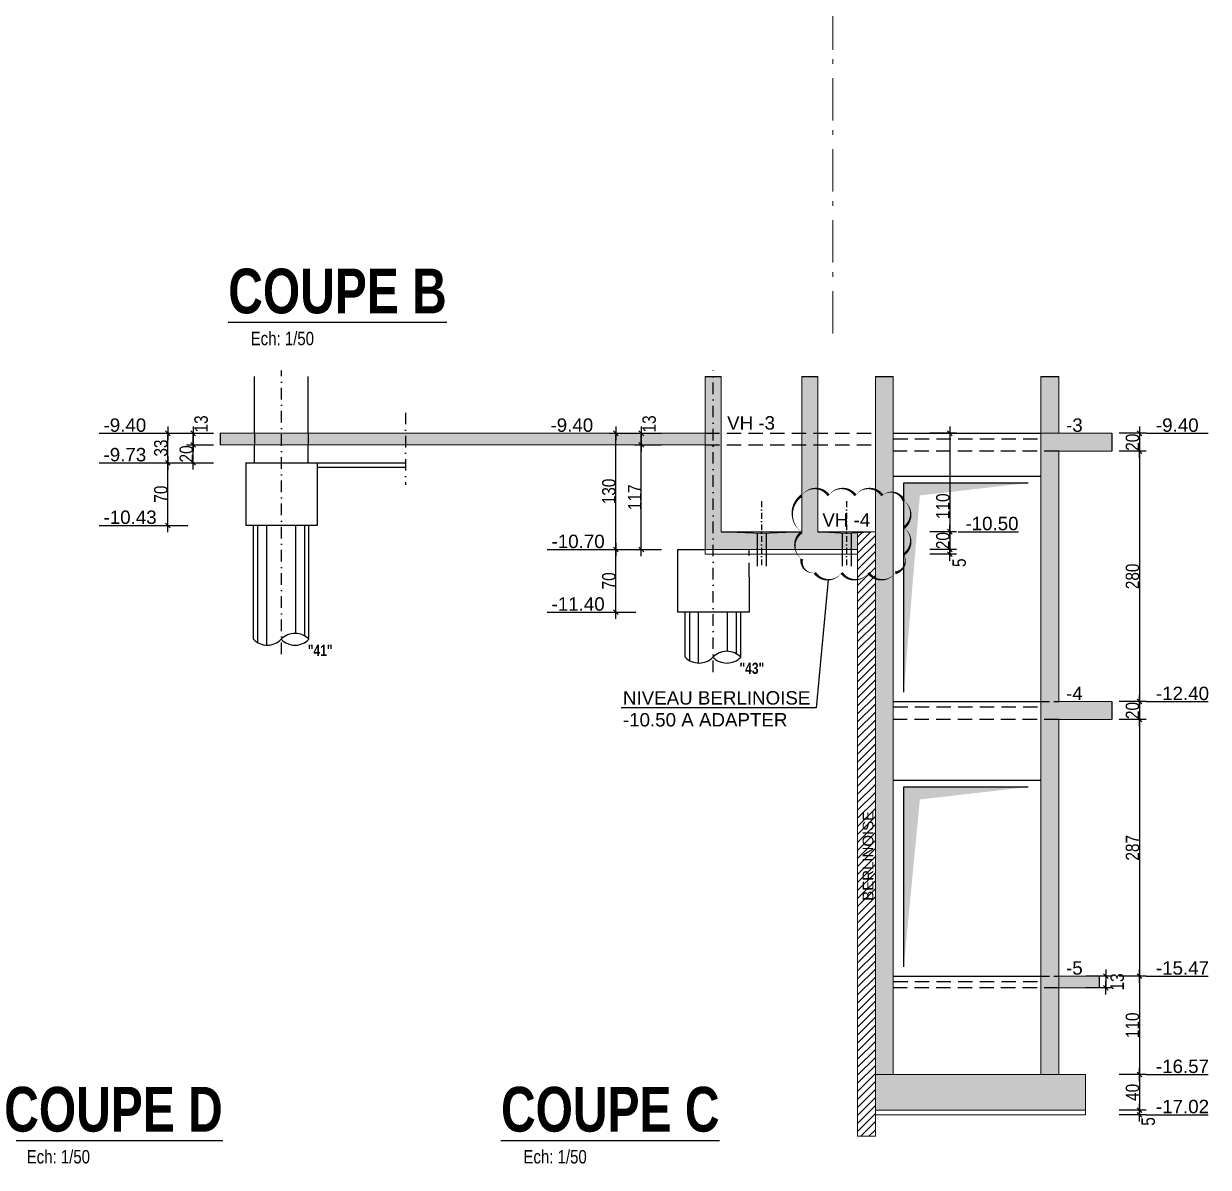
# Model space of a CAD drawing. Header units: centimetres. Extents: x 13078 to 20826, y -18629 to -14429.
# Drawn here: x 18412 to 19737, y -17092 to -15813 of the extents above; entities that cross this region are included whole.
import ezdxf
from ezdxf.enums import TextEntityAlignment as Align

# ---------------------------------------------------------------- set-up
doc = ezdxf.new("R2010")
doc.units = ezdxf.units.CM
doc.header["$LTSCALE"] = 25.4
doc.header["$PDMODE"] = 1
doc.header["$PDSIZE"] = -2
for name, pattern in [('CACHEX2', [19.05, 12.7, -6.35]), ('Style de ligne -6', [1.04164, 0.625, -0.20828, 0.06943, -0.13893]), ('TIRETPTX2', [50.8, 25.4, -12.7, 0, -12.7])]:
    doc.linetypes.add(name, pattern=pattern)
for name, color, linetype in [('01_cote_gen', 4, 'Continuous'), ('01_linteaux', 2, 'Continuous'), ('01_murs_sup', 2, 'CACHEX2'), ('01_poch_BN', 9, 'Continuous'), ('01_poch_murs', 253, 'Continuous'), ('01_texte', 230, 'Continuous'), ('AA_COTES', 2, 'Continuous')]:
    doc.layers.add(name, color=color, linetype=linetype)
doc.layers.add('01_murs_coup', color=5, linetype='Continuous', lineweight=60)
doc.layers.add('B Général', color=7, linetype='Continuous', lineweight=5)
doc.styles.add('impact', font='impact.ttf')
doc.styles.add('MATTE_TXT', font='arial.ttf')
doc.styles.add('STYLE2', font='ARIALN.TTF')
doc.dimstyles.new('JB50', dxfattribs={"dimscale": 0.1, "dimtxt": 150, "dimasz": 15, "dimexe": 0.1, "dimexo": 0.1, "dimgap": 0.09, "dimtad": 1, "dimdec": 1, "dimdsep": 46, "dimtxsty": 'STYLE2', "dimblk1": 'BOND_G', "dimblk2": 'BOND_D', "dimsah": 1, "dimcen": 1.5, "dimdle": 0.01, "dimse1": 1, "dimse2": 1, "dimclrd": 4, "dimclre": 2, "dimclrt": 6, "dimazin": 2, "dimtfac": 2.333333, "dimtdec": 1, "dimtix": 1, "dimtmove": 2, "dimatfit": 3, "dimldrblk": 'BOND_G', "dimfxl": 1, "dimtolj": 1, "dimtzin": 0, "dimarcsym": 0})

# ---------------------------------------------------------------- blocks, each defined once
blk = doc.blocks.new('BOND_G')
at = {"layer": 'AA_COTES', "color": 0}
for p, q in [((0, -5), (0, 15)), ((5, 0), (-5, 0)), ((1.77, 1.77), (-1.77, -1.77))]:
    blk.add_line(p, q, dxfattribs=at)
blk = doc.blocks.new('BOND_D')
at = {"layer": 'AA_COTES', "color": 0}
for p, q in [((5, 0), (-5, 0)), ((-1.77, -1.77), (1.77, 1.77)), ((0, 5), (0, -15))]:
    blk.add_line(p, q, dxfattribs=at)
blk = doc.blocks.new('*D255')
at = {"layer": '01_cote_gen', "color": 4, "lineweight": -2, "ltscale": 3, "transparency": 16777216}
blk.add_line((19660, -16273), (19660, -16290), dxfattribs=at)
at = {"layer": 'Defpoints', "color": 0, "ltscale": 3, "transparency": 16777216}
for p in [(19643.7, -16271.5), (19643.7, -16291.5), (19660, -16291.5)]:
    blk.add_point(p, dxfattribs=at)
at = {"layer": '01_cote_gen', "color": 4, "lineweight": -2, "ltscale": 3, "transparency": 16777216, "xscale": 1.5, "yscale": 1.5, "zscale": 1.5}
for name, p, rotation in [('BOND_G', (19660, -16271.5), 90), ('BOND_D', (19660, -16291.5), 270)]:
    blk.add_blockref(name, p, dxfattribs=dict(at, rotation=rotation))
at = {"layer": '01_cote_gen', "color": 6, "ltscale": 3, "transparency": 16777216, "insert": (19652.3, -16281.5), "char_height": 15, "attachment_point": 5, "rotation": 90, "style": 'STYLE2'}
blk.add_mtext('\\A1;20', dxfattribs=at)
blk = doc.blocks.new('*D256')
at = {"layer": '01_cote_gen', "color": 4, "lineweight": -2, "ltscale": 3, "transparency": 16777216}
blk.add_line((19660, -16293), (19660, -16570), dxfattribs=at)
at = {"layer": 'Defpoints', "color": 0, "ltscale": 3, "transparency": 16777216}
for p in [(19643.7, -16291.5), (19585.2, -16571.5), (19660, -16571.5)]:
    blk.add_point(p, dxfattribs=at)
at = {"layer": '01_cote_gen', "color": 4, "lineweight": -2, "ltscale": 3, "transparency": 16777216, "xscale": 1.5, "yscale": 1.5, "zscale": 1.5}
for name, p, rotation in [('BOND_G', (19660, -16291.5), 90), ('BOND_D', (19660, -16571.5), 270)]:
    blk.add_blockref(name, p, dxfattribs=dict(at, rotation=rotation))
at = {"layer": '01_cote_gen', "color": 6, "ltscale": 3, "transparency": 16777216, "insert": (19652.3, -16431.5), "char_height": 15, "attachment_point": 5, "rotation": 90, "style": 'STYLE2'}
blk.add_mtext('\\A1;280', dxfattribs=at)
blk = doc.blocks.new('*D257')
at = {"layer": '01_cote_gen', "color": 4, "lineweight": -2, "ltscale": 3, "transparency": 16777216}
blk.add_line((19660, -16573), (19660, -16590), dxfattribs=at)
at = {"layer": 'Defpoints', "color": 0, "ltscale": 3, "transparency": 16777216}
for p in [(19558.2, -16571.5), (19558.2, -16591.5), (19660, -16591.5)]:
    blk.add_point(p, dxfattribs=at)
at = {"layer": '01_cote_gen', "color": 4, "lineweight": -2, "ltscale": 3, "transparency": 16777216, "xscale": 1.5, "yscale": 1.5, "zscale": 1.5}
for name, p, rotation in [('BOND_G', (19660, -16571.5), 90), ('BOND_D', (19660, -16591.5), 270)]:
    blk.add_blockref(name, p, dxfattribs=dict(at, rotation=rotation))
at = {"layer": '01_cote_gen', "color": 6, "ltscale": 3, "transparency": 16777216, "insert": (19652.3, -16581.5), "char_height": 15, "attachment_point": 5, "rotation": 90, "style": 'STYLE2'}
blk.add_mtext('\\A1;20', dxfattribs=at)
blk = doc.blocks.new('*D258')
at = {"layer": '01_cote_gen', "color": 4, "lineweight": -2, "ltscale": 3, "transparency": 16777216}
blk.add_line((19660, -16593), (19660, -16877), dxfattribs=at)
at = {"layer": 'Defpoints', "color": 0, "ltscale": 3, "transparency": 16777216}
for p in [(19580.2, -16591.5), (19580.2, -16878.5), (19660, -16878.5)]:
    blk.add_point(p, dxfattribs=at)
at = {"layer": '01_cote_gen', "color": 4, "lineweight": -2, "ltscale": 3, "transparency": 16777216, "xscale": 1.5, "yscale": 1.5, "zscale": 1.5}
for name, p, rotation in [('BOND_G', (19660, -16591.5), 90), ('BOND_D', (19660, -16878.5), 270)]:
    blk.add_blockref(name, p, dxfattribs=dict(at, rotation=rotation))
at = {"layer": '01_cote_gen', "color": 6, "ltscale": 3, "transparency": 16777216, "insert": (19652.3, -16735), "char_height": 15, "attachment_point": 5, "rotation": 90, "style": 'STYLE2'}
blk.add_mtext('\\A1;287', dxfattribs=at)
blk = doc.blocks.new('*D259')
at = {"layer": '01_cote_gen', "color": 4, "lineweight": -2, "ltscale": 3, "transparency": 16777216}
blk.add_line((19622.5, -16880), (19622.5, -16890), dxfattribs=at)
at = {"layer": 'Defpoints', "color": 0, "ltscale": 3, "transparency": 16777216}
for p in [(19593.5, -16878.5), (19593.5, -16891.5), (19622.5, -16891.5)]:
    blk.add_point(p, dxfattribs=at)
at = {"layer": '01_cote_gen', "color": 4, "lineweight": -2, "ltscale": 3, "transparency": 16777216, "xscale": 1.5, "yscale": 1.5, "zscale": 1.5}
for name, p, rotation in [('BOND_G', (19622.5, -16878.5), 90), ('BOND_D', (19622.5, -16891.5), 270)]:
    blk.add_blockref(name, p, dxfattribs=dict(at, rotation=rotation))
at = {"layer": '01_cote_gen', "color": 6, "ltscale": 3, "transparency": 16777216, "insert": (19635.2, -16885), "char_height": 15, "attachment_point": 5, "rotation": 90, "style": 'STYLE2'}
blk.add_mtext('\\A1;13', dxfattribs=at)
blk = doc.blocks.new('*D260')
at = {"layer": '01_poch_BN', "color": 4, "lineweight": -2, "ltscale": 3, "transparency": 16777216}
blk.add_line((19660, -16880), (19660, -16987), dxfattribs=at)
at = {"layer": 'Defpoints', "color": 0, "ltscale": 3, "transparency": 16777216}
for p in [(19652.5, -16878.5), (19599.7, -16988.5), (19660, -16988.5)]:
    blk.add_point(p, dxfattribs=at)
at = {"layer": '01_poch_BN', "color": 4, "lineweight": -2, "ltscale": 3, "transparency": 16777216, "xscale": 1.5, "yscale": 1.5, "zscale": 1.5}
for name, p, rotation in [('BOND_G', (19660, -16878.5), 90), ('BOND_D', (19660, -16988.5), 270)]:
    blk.add_blockref(name, p, dxfattribs=dict(at, rotation=rotation))
at = {"layer": '01_poch_BN', "color": 6, "ltscale": 3, "transparency": 16777216, "insert": (19652.3, -16933.5), "char_height": 15, "attachment_point": 5, "rotation": 90, "style": 'STYLE2'}
blk.add_mtext('\\A1;110', dxfattribs=at)
blk = doc.blocks.new('*D261')
at = {"layer": '01_poch_BN', "color": 4, "lineweight": -2, "ltscale": 3, "transparency": 16777216}
blk.add_line((19660, -16990), (19660, -17027), dxfattribs=at)
at = {"layer": 'Defpoints', "color": 0, "ltscale": 3, "transparency": 16777216}
for p in [(19599.7, -16988.5), (19599.7, -17028.5), (19660, -17028.5)]:
    blk.add_point(p, dxfattribs=at)
at = {"layer": '01_poch_BN', "color": 4, "lineweight": -2, "ltscale": 3, "transparency": 16777216, "xscale": 1.5, "yscale": 1.5, "zscale": 1.5}
for name, p, rotation in [('BOND_G', (19660, -16988.5), 90), ('BOND_D', (19660, -17028.5), 270)]:
    blk.add_blockref(name, p, dxfattribs=dict(at, rotation=rotation))
at = {"layer": '01_poch_BN', "color": 6, "ltscale": 3, "transparency": 16777216, "insert": (19652.3, -17008.5), "char_height": 15, "attachment_point": 5, "rotation": 90, "style": 'STYLE2'}
blk.add_mtext('\\A1;40', dxfattribs=at)
blk = doc.blocks.new('*D262')
at = {"layer": '01_poch_BN', "color": 4, "lineweight": -2, "ltscale": 3, "transparency": 16777216}
blk.add_line((18573.5, -16373), (18573.5, -16306), dxfattribs=at)
at = {"layer": 'Defpoints', "color": 0, "ltscale": 3, "transparency": 16777216}
for p in [(18573.5, -16304.5), (18647.7, -16304.5), (18647.7, -16374.5)]:
    blk.add_point(p, dxfattribs=at)
at = {"layer": '01_poch_BN', "color": 4, "lineweight": -2, "ltscale": 3, "transparency": 16777216, "xscale": 1.5, "yscale": 1.5, "zscale": 1.5}
for name, p, rotation in [('BOND_D', (18573.5, -16304.5), 90), ('BOND_G', (18573.5, -16374.5), 270)]:
    blk.add_blockref(name, p, dxfattribs=dict(at, rotation=rotation))
at = {"layer": '01_poch_BN', "color": 6, "ltscale": 3, "transparency": 16777216, "insert": (18565.8, -16339.5), "char_height": 15, "attachment_point": 5, "rotation": 90, "style": 'STYLE2'}
blk.add_mtext('\\A1;70', dxfattribs=at)
blk = doc.blocks.new('*D263')
at = {"layer": '01_poch_BN', "color": 4, "lineweight": -2, "ltscale": 3, "transparency": 16777216}
blk.add_line((18573.5, -16303), (18573.5, -16273), dxfattribs=at)
at = {"layer": 'Defpoints', "color": 0, "ltscale": 3, "transparency": 16777216}
for p in [(18573.5, -16271.5), (18612.2, -16271.5), (18596, -16304.5)]:
    blk.add_point(p, dxfattribs=at)
at = {"layer": '01_poch_BN', "color": 4, "lineweight": -2, "ltscale": 3, "transparency": 16777216, "xscale": 1.5, "yscale": 1.5, "zscale": 1.5}
for name, p, rotation in [('BOND_D', (18573.5, -16271.5), 90), ('BOND_G', (18573.5, -16304.5), 270)]:
    blk.add_blockref(name, p, dxfattribs=dict(at, rotation=rotation))
at = {"layer": '01_poch_BN', "color": 6, "ltscale": 3, "transparency": 16777216, "insert": (18565.8, -16288), "char_height": 15, "attachment_point": 5, "rotation": 90, "style": 'STYLE2'}
blk.add_mtext('\\A1;33', dxfattribs=at)
blk = doc.blocks.new('*D264')
at = {"layer": '01_poch_BN', "color": 4, "lineweight": -2, "ltscale": 3, "transparency": 16777216}
blk.add_line((18602, -16303), (18602, -16286), dxfattribs=at)
at = {"layer": 'Defpoints', "color": 0, "ltscale": 3, "transparency": 16777216}
for p in [(18602, -16284.5), (18628, -16284.5), (18647.7, -16304.5)]:
    blk.add_point(p, dxfattribs=at)
at = {"layer": '01_poch_BN', "color": 4, "lineweight": -2, "ltscale": 3, "transparency": 16777216, "xscale": 1.5, "yscale": 1.5, "zscale": 1.5}
for name, p, rotation in [('BOND_D', (18602, -16284.5), 90), ('BOND_G', (18602, -16304.5), 270)]:
    blk.add_blockref(name, p, dxfattribs=dict(at, rotation=rotation))
at = {"layer": '01_poch_BN', "color": 6, "ltscale": 3, "transparency": 16777216, "insert": (18594.3, -16294.5), "char_height": 15, "attachment_point": 5, "rotation": 90, "style": 'STYLE2'}
blk.add_mtext('\\A1;20', dxfattribs=at)
blk = doc.blocks.new('*D265')
at = {"layer": '01_poch_BN', "color": 4, "lineweight": -2, "ltscale": 3, "transparency": 16777216}
blk.add_line((18602, -16283), (18602, -16273), dxfattribs=at)
at = {"layer": 'Defpoints', "color": 0, "ltscale": 3, "transparency": 16777216}
for p in [(18602, -16271.5), (18619, -16271.5), (18619, -16284.5)]:
    blk.add_point(p, dxfattribs=at)
at = {"layer": '01_poch_BN', "color": 4, "lineweight": -2, "ltscale": 3, "transparency": 16777216, "xscale": 1.5, "yscale": 1.5, "zscale": 1.5}
for name, p, rotation in [('BOND_D', (18602, -16271.5), 90), ('BOND_G', (18602, -16284.5), 270)]:
    blk.add_blockref(name, p, dxfattribs=dict(at, rotation=rotation))
at = {"layer": '01_poch_BN', "color": 6, "ltscale": 3, "transparency": 16777216, "insert": (18610.8, -16261), "char_height": 15, "attachment_point": 5, "rotation": 90, "style": 'STYLE2'}
blk.add_mtext('\\A1;13', dxfattribs=at)
blk = doc.blocks.new('*D267')
at = {"layer": '01_poch_BN', "color": 4, "lineweight": -2, "ltscale": 3, "transparency": 16777216}
blk.add_line((19074.5, -16470), (19074.5, -16403), dxfattribs=at)
at = {"layer": 'Defpoints', "color": 0, "ltscale": 3, "transparency": 16777216}
for p in [(19074.5, -16401.5), (19148.7, -16401.5), (19148.7, -16471.5)]:
    blk.add_point(p, dxfattribs=at)
at = {"layer": '01_poch_BN', "color": 4, "lineweight": -2, "ltscale": 3, "transparency": 16777216, "xscale": 1.5, "yscale": 1.5, "zscale": 1.5}
for name, p, rotation in [('BOND_D', (19074.5, -16401.5), 90), ('BOND_G', (19074.5, -16471.5), 270)]:
    blk.add_blockref(name, p, dxfattribs=dict(at, rotation=rotation))
at = {"layer": '01_poch_BN', "color": 6, "ltscale": 3, "transparency": 16777216, "insert": (19066.8, -16436.5), "char_height": 15, "attachment_point": 5, "rotation": 90, "style": 'STYLE2'}
blk.add_mtext('\\A1;70', dxfattribs=at)
blk = doc.blocks.new('*D268')
at = {"layer": '01_poch_BN', "color": 4, "lineweight": -2, "ltscale": 3, "transparency": 16777216}
blk.add_line((19074.5, -16400), (19074.5, -16273), dxfattribs=at)
at = {"layer": 'Defpoints', "color": 0, "ltscale": 3, "transparency": 16777216}
for p in [(19074.5, -16271.5), (19113.2, -16271.5), (19097, -16401.5)]:
    blk.add_point(p, dxfattribs=at)
at = {"layer": '01_poch_BN', "color": 4, "lineweight": -2, "ltscale": 3, "transparency": 16777216, "xscale": 1.5, "yscale": 1.5, "zscale": 1.5}
for name, p, rotation in [('BOND_D', (19074.5, -16271.5), 90), ('BOND_G', (19074.5, -16401.5), 270)]:
    blk.add_blockref(name, p, dxfattribs=dict(at, rotation=rotation))
at = {"layer": '01_poch_BN', "color": 6, "ltscale": 3, "transparency": 16777216, "insert": (19066.8, -16336.5), "char_height": 15, "attachment_point": 5, "rotation": 90, "style": 'STYLE2'}
blk.add_mtext('\\A1;130', dxfattribs=at)
blk = doc.blocks.new('*D269')
at = {"layer": '01_poch_BN', "color": 4, "lineweight": -2, "ltscale": 3, "transparency": 16777216}
blk.add_line((19103, -16400), (19103, -16286), dxfattribs=at)
at = {"layer": 'Defpoints', "color": 0, "ltscale": 3, "transparency": 16777216}
for p in [(19103, -16284.5), (19129, -16284.5), (19148.7, -16401.5)]:
    blk.add_point(p, dxfattribs=at)
at = {"layer": '01_poch_BN', "color": 4, "lineweight": -2, "ltscale": 3, "transparency": 16777216, "xscale": 1.5, "yscale": 1.5, "zscale": 1.5}
for name, p, rotation in [('BOND_D', (19103, -16284.5), 90), ('BOND_G', (19103, -16401.5), 270)]:
    blk.add_blockref(name, p, dxfattribs=dict(at, rotation=rotation))
at = {"layer": '01_poch_BN', "color": 6, "ltscale": 3, "transparency": 16777216, "insert": (19095.5, -16343), "char_height": 15, "attachment_point": 5, "rotation": 90, "style": 'STYLE2'}
blk.add_mtext('\\A1;117', dxfattribs=at)
blk = doc.blocks.new('*D266')
at = {"layer": '01_poch_BN', "color": 4, "lineweight": -2, "ltscale": 3, "transparency": 16777216}
blk.add_line((19103, -16283), (19103, -16273), dxfattribs=at)
at = {"layer": 'Defpoints', "color": 0, "ltscale": 3, "transparency": 16777216}
for p in [(19103, -16271.5), (19120, -16271.5), (19120, -16284.5)]:
    blk.add_point(p, dxfattribs=at)
at = {"layer": '01_poch_BN', "color": 4, "lineweight": -2, "ltscale": 3, "transparency": 16777216, "xscale": 1.5, "yscale": 1.5, "zscale": 1.5}
for name, p, rotation in [('BOND_D', (19103, -16271.5), 90), ('BOND_G', (19103, -16284.5), 270)]:
    blk.add_blockref(name, p, dxfattribs=dict(at, rotation=rotation))
at = {"layer": '01_poch_BN', "color": 6, "ltscale": 3, "transparency": 16777216, "insert": (19111.8, -16261), "char_height": 15, "attachment_point": 5, "rotation": 90, "style": 'STYLE2'}
blk.add_mtext('\\A1;13', dxfattribs=at)
blk = doc.blocks.new('*D270')
at = {"layer": '01_cote_gen', "color": 4, "lineweight": -2, "ltscale": 3, "transparency": 16777216}
blk.add_line((19660, -17030), (19660, -17032), dxfattribs=at)
at = {"layer": 'Defpoints', "color": 0, "ltscale": 3, "transparency": 16777216}
for p in [(19599.7, -17028.5), (19599.7, -17033.5), (19660, -17033.5)]:
    blk.add_point(p, dxfattribs=at)
at = {"layer": '01_cote_gen', "color": 4, "lineweight": -2, "ltscale": 3, "transparency": 16777216, "xscale": 1.5, "yscale": 1.5, "zscale": 1.5}
for name, p, rotation in [('BOND_G', (19660, -17028.5), 90), ('BOND_D', (19660, -17033.5), 270)]:
    blk.add_blockref(name, p, dxfattribs=dict(at, rotation=rotation))
at = {"layer": '01_cote_gen', "color": 6, "ltscale": 3, "transparency": 16777216, "insert": (19669.9, -17041), "char_height": 15, "attachment_point": 5, "rotation": 90, "style": 'STYLE2'}
blk.add_mtext('\\A1;5', dxfattribs=at)
blk = doc.blocks.new('*D315')
at = {"layer": '01_cote_gen', "color": 4, "lineweight": -2, "transparency": 16777216}
blk.add_line((19448, -16273), (19448, -16380), dxfattribs=at)
at = {"layer": 'Defpoints', "color": 0, "transparency": 16777216}
for p in [(19384.7, -16271.5), (19364.7, -16381.5), (19448, -16381.5)]:
    blk.add_point(p, dxfattribs=at)
at = {"layer": '01_cote_gen', "color": 4, "lineweight": -2, "transparency": 16777216, "xscale": 1.5, "yscale": 1.5, "zscale": 1.5}
for name, p, rotation in [('BOND_G', (19448, -16271.5), 90), ('BOND_D', (19448, -16381.5), 270)]:
    blk.add_blockref(name, p, dxfattribs=dict(at, rotation=rotation))
at = {"layer": '01_cote_gen', "color": 6, "transparency": 16777216, "insert": (19440.3, -16353), "char_height": 15, "attachment_point": 5, "rotation": 90, "style": 'STYLE2'}
blk.add_mtext('\\A1;110', dxfattribs=at)
blk = doc.blocks.new('*D316')
at = {"layer": '01_cote_gen', "color": 4, "lineweight": -2, "transparency": 16777216}
blk.add_line((19448, -16383), (19448, -16400), dxfattribs=at)
at = {"layer": 'Defpoints', "color": 0, "transparency": 16777216}
for p in [(19425.5, -16381.5), (19364.7, -16401.5), (19448, -16401.5)]:
    blk.add_point(p, dxfattribs=at)
at = {"layer": '01_cote_gen', "color": 4, "lineweight": -2, "transparency": 16777216, "xscale": 1.5, "yscale": 1.5, "zscale": 1.5}
for name, p, rotation in [('BOND_G', (19448, -16381.5), 90), ('BOND_D', (19448, -16401.5), 270)]:
    blk.add_blockref(name, p, dxfattribs=dict(at, rotation=rotation))
at = {"layer": '01_cote_gen', "color": 6, "transparency": 16777216, "insert": (19440.3, -16391.5), "char_height": 15, "attachment_point": 5, "rotation": 90, "style": 'STYLE2'}
blk.add_mtext('\\A1;20', dxfattribs=at)
blk = doc.blocks.new('*D317')
at = {"layer": '01_cote_gen', "color": 4, "lineweight": -2, "transparency": 16777216}
blk.add_line((19448, -16403), (19448, -16405), dxfattribs=at)
at = {"layer": 'Defpoints', "color": 0, "transparency": 16777216}
for p in [(19348, -16401.5), (19348, -16406.5), (19448, -16406.5)]:
    blk.add_point(p, dxfattribs=at)
at = {"layer": '01_cote_gen', "color": 4, "lineweight": -2, "transparency": 16777216, "xscale": 1.5, "yscale": 1.5, "zscale": 1.5}
for name, p, rotation in [('BOND_G', (19448, -16401.5), 90), ('BOND_D', (19448, -16406.5), 270)]:
    blk.add_blockref(name, p, dxfattribs=dict(at, rotation=rotation))
at = {"layer": '01_cote_gen', "color": 6, "transparency": 16777216, "insert": (19458.5, -16416.2), "char_height": 15, "attachment_point": 5, "rotation": 90, "style": 'STYLE2'}
blk.add_mtext('\\A1;5', dxfattribs=at)

msp = doc.modelspace()

# ---------------------------------------------------------------- hatches: boundary and pattern name
at = {"layer": '01_poch_BN'}
h = msp.add_hatch(color=256, dxfattribs=at)
h.dxf.hatch_style = 1
h.paths.add_polyline_path([(19183.31, -16207.84), (19174.49, -16207.84), (19174.49, -16271.5), (19183.31, -16271.5)])
h.paths.add_polyline_path([(19192.49, -16207.84), (19183.31, -16207.84), (19183.31, -16271.5), (19192.49, -16271.5)])
h.paths.add_polyline_path([(19192.49, -16271.5), (19183.31, -16271.5), (19183.31, -16284.5), (19192.49, -16284.5)])
h.paths.add_polyline_path([(19183.31, -16271.5), (19174.49, -16271.5), (19174.49, -16284.5), (19183.31, -16284.5)])
h.paths.add_polyline_path([(19183.31, -16284.5), (19174.49, -16284.5), (19174.49, -16401.5), (19183.31, -16401.5)])
h.paths.add_polyline_path([(19192.49, -16284.5), (19183.31, -16284.5), (19183.31, -16401.5), (19232.49, -16401.5), (19232.49, -16383.28), (19192.49, -16381.5)])
h.paths.add_polyline_path([(19237.49, -16383.5), (19232.49, -16383.28), (19232.49, -16401.5), (19237.49, -16401.5)])
h.paths.add_polyline_path([(19242.49, -16383.28), (19237.49, -16383.5), (19237.49, -16401.5), (19242.49, -16401.5)])
h.paths.add_polyline_path([(19282.49, -16381.5), (19242.49, -16383.28), (19242.49, -16401.5), (19282.49, -16401.5)])
h.paths.add_polyline_path([(19327.62, -16383.19), (19300.49, -16381.5), (19300.49, -16341), (19282.49, -16341), (19282.49, -16401.5), (19327.62, -16401.5)])
h.paths.add_polyline_path([(19300.49, -16284.5), (19282.49, -16284.5), (19282.49, -16341), (19300.49, -16341)])
h.paths.add_polyline_path([(19300.49, -16271.5), (19282.49, -16271.5), (19282.49, -16284.5), (19300.49, -16284.5)])
h.paths.add_polyline_path([(19300.49, -16207.84), (19282.49, -16207.84), (19282.49, -16271.5), (19300.49, -16271.5)])
h.paths.add_polyline_path([(19384.74, -16207.84), (19364.74, -16207.84), (19364.74, -16341), (19384.74, -16341)])
h.paths.add_polyline_path([(19384.74, -16341), (19364.74, -16341), (19364.74, -16427.5), (19384.74, -16427.5)])
h.paths.add_polyline_path([(19332.62, -16383.5), (19327.62, -16383.19), (19327.62, -16401.5), (19332.62, -16401.5)])
h.paths.add_polyline_path([(19337.62, -16383.19), (19332.62, -16383.5), (19332.62, -16401.5), (19337.62, -16401.5)])
h.paths.add_polyline_path([(19344.74, -16382.75), (19337.62, -16383.19), (19337.62, -16401.5), (19344.74, -16401.5)])
h.paths.add_polyline_path([(19384.74, -16427.5), (19364.74, -16427.5), (19364.74, -16988.5), (19384.74, -16988.5)])
h.paths.add_polyline_path([(19599.74, -16988.5), (19364.74, -16988.5), (19364.74, -17028.5), (19599.74, -17028.5)])
h = msp.add_hatch(color=256, dxfattribs=at)
h.dxf.hatch_style = 1
h.paths.add_polyline_path([(18670.55, -16271.5), (18632, -16271.5), (18632, -16284.5), (18670.55, -16284.5)])
h.paths.add_polyline_path([(18700.55, -16271.5), (18670.55, -16271.5), (18670.55, -16284.5), (18700.55, -16284.5)])
h.paths.add_polyline_path([(18730.55, -16271.5), (18700.55, -16271.5), (18700.55, -16284.5), (18730.55, -16284.5)])
h.paths.add_polyline_path([(18839.5, -16271.5), (18730.55, -16271.5), (18730.55, -16284.5), (18839.5, -16284.5)])
h.paths.add_polyline_path([(19174.49, -16271.5), (18839.5, -16271.5), (18839.5, -16284.5), (19174.49, -16284.5)])
h = msp.add_hatch(color=256, dxfattribs=at)
h.dxf.hatch_style = 1
h.paths.add_polyline_path([(19629, -16271.5), (19549.74, -16271.5), (19549.74, -16291.5), (19569.74, -16291.5), (19629, -16291.5)])
h.paths.add_polyline_path([(19569.74, -16291.5), (19549.74, -16291.5), (19549.74, -16571.5), (19569.74, -16571.5)])
h.paths.add_polyline_path([(19629, -16571.5), (19569.74, -16571.5), (19549.74, -16571.5), (19549.74, -16591.5), (19569.74, -16591.5), (19629, -16591.5)])
h.paths.add_polyline_path([(19569.74, -16591.5), (19549.74, -16591.5), (19549.74, -16878.5), (19569.74, -16878.5)])
h.paths.add_polyline_path([(19569.74, -16878.5), (19549.74, -16878.5), (19549.74, -16891.5), (19569.74, -16891.5)])
h.paths.add_polyline_path([(19569.74, -16891.5), (19549.74, -16891.5), (19549.74, -16988.5), (19569.74, -16988.5)])
h.paths.add_polyline_path([(19615.01, -16878.5), (19569.74, -16878.5), (19569.74, -16891.5), (19615.01, -16891.5)])
at = {"layer": '01_poch_murs', "ltscale": 3}
h = msp.add_hatch(color=256, dxfattribs=at)
h.dxf.hatch_style = 1
h.paths.add_polyline_path([(17249, -15504.53, -0.0739716), (17239.98, -15503.19), (17239.98, -15517.66, -0.0021272), (17249, -15513.3)])
h.paths.add_polyline_path([(17466.92, -15434.44), (17462.21, -15409.84, 0.009149), (17419.74, -15421.4, -0.3948152), (17388.81, -15450.33), (17388.81, -15457.17, -0.0172734)])
h.paths.add_polyline_path([(17471.93, -15407.43, 0.0020817), (17462.21, -15409.84), (17466.92, -15434.44, -0.002126), (17476.64, -15432.01)])
h.paths.add_polyline_path([(18464.59, -17318.82), (18494.57, -17318.82), (18494.57, -17281.32), (18464.59, -17281.32)], flags=9)
h.paths.add_polyline_path([(18464.32, -16709.61), (18494.86, -16709.61), (18494.86, -16670.53), (18464.32, -16670.53)], flags=9)
h.paths.add_polyline_path([(18464.59, -16560.82), (18494.55, -16560.82), (18494.55, -16523.32), (18464.59, -16523.32)], flags=9)
h.paths.add_polyline_path([(18464.4, -15950.82), (18493.35, -15950.82), (18493.35, -15913.32), (18464.4, -15913.32)], flags=9)
h.paths.add_polyline_path([(17777.73, -16390.73), (17809.88, -16390.73), (17809.88, -16338.23), (17777.73, -16338.23)], flags=9)
h.paths.add_polyline_path([(17646.89, -17841.19), (17726.83, -17787.52), (17713.86, -17768.21), (17633.92, -17821.87)], flags=9)
h.paths.add_polyline_path([(18368.11, -15570.98), (18410.19, -15570.98), (18410.19, -15518.48), (18368.11, -15518.48)], flags=9)
h.paths.add_polyline_path([(17689.08, -15496.26), (17760.83, -15496.26), (17760.83, -15473.29), (17689.08, -15473.29)], flags=9)
h.paths.add_polyline_path([(17654.92, -15472.8), (17751.2, -15472.8), (17751.2, -15449.52), (17654.92, -15449.52)], flags=9)
h.paths.add_polyline_path([(18026.08, -15497.18), (18097.83, -15497.18), (18097.83, -15474.2), (18026.08, -15474.2)], flags=9)
h.paths.add_polyline_path([(17991.92, -15473.7), (18088.2, -15473.7), (18088.2, -15450.44), (17991.92, -15450.44)], flags=9)
h.paths.add_polyline_path([(17969.64, -17547.56), (17969.64, -17414.03), (17946.36, -17414.03), (17946.36, -17547.56)], flags=9)
h.paths.add_polyline_path([(18130.02, -17722.19), (18263.55, -17722.19), (18263.55, -17698.91), (18130.02, -17698.91)], flags=9)
h.paths.add_polyline_path([(18028.19, -17652.29), (18069.58, -17652.29), (18069.58, -17629.41), (18028.19, -17629.41)], flags=9)
h.paths.add_polyline_path([(18026.25, -17618.97), (18067.53, -17618.97), (18067.53, -17596.47), (18026.25, -17596.47)], flags=9)
h.paths.add_polyline_path([(17628.85, -16535.56), (17696.32, -16535.56), (17696.32, -16498.06), (17628.85, -16498.06)], flags=9)
h.paths.add_polyline_path([(17628.11, -16378.32), (17697.05, -16378.32), (17697.05, -16339.34), (17628.11, -16339.34)], flags=9)
h.paths.add_polyline_path([(17653.92, -16017.1), (17721.71, -16017.1), (17721.71, -15978.88), (17653.92, -15978.88)], flags=9)
h.paths.add_polyline_path([(17275.96, -16352.6), (17339.68, -16352.6), (17339.68, -16315.1), (17275.96, -16315.1)], flags=9)
h.paths.add_polyline_path([(18352.53, -15660.02), (18352.53, -15588.27), (18329.56, -15588.27), (18329.56, -15660.02)], flags=9)
h.paths.add_polyline_path([(18329.44, -15658.95), (18329.44, -15591.87), (18306.47, -15591.87), (18306.47, -15658.95)], flags=9)
h.paths.add_polyline_path([(17597.02, -15644.9), (17586.27, -15573.96), (17563.56, -15577.4), (17574.31, -15648.35)], flags=9)
h.paths.add_polyline_path([(17576.1, -15646.31), (17567.79, -15591.52), (17545.07, -15594.96), (17553.38, -15649.76)], flags=9)
h.paths.add_polyline_path([(17951.49, -15669.46), (18001.34, -15669.46), (18001.34, -15645.75), (17951.49, -15645.75)], flags=9)
h.paths.add_polyline_path([(17995.05, -16462.44), (18066.8, -16462.44), (18066.8, -16439.46), (17995.05, -16439.46)], flags=9)
h.paths.add_polyline_path([(18007.17, -16438.31), (18062.59, -16438.31), (18062.59, -16415.33), (18007.17, -16415.33)], flags=9)
h.paths.add_polyline_path([(17995.05, -17043.44), (18066.8, -17043.44), (18066.8, -17020.46), (17995.05, -17020.46)], flags=9)
h.paths.add_polyline_path([(18007.17, -17019.31), (18062.59, -17019.31), (18062.59, -16996.33), (18007.17, -16996.33)], flags=9)
h.paths.add_polyline_path([(18309.24, -16871.51), (18383.96, -16871.51), (18383.96, -16850.36), (18309.24, -16850.36)], flags=9)
h.paths.add_polyline_path([(18298.1, -16834.29), (18394.27, -16834.29), (18394.27, -16811.3), (18298.1, -16811.3)], flags=9)
h.paths.add_polyline_path([(18309.24, -16797.44), (18380.2, -16797.44), (18380.2, -16776.29), (18309.24, -16776.29)], flags=9)
h.paths.add_polyline_path([(17374.05, -17741.54), (17434.28, -17711.47), (17423.69, -17690.25), (17363.46, -17720.32)], flags=9)
h.paths.add_polyline_path([(18655.93, -17295.77), (18723.8, -17295.77), (18723.8, -17257.55), (18655.93, -17257.55)], flags=9)
h.paths.add_polyline_path([(18645.3, -17087.49), (18709.34, -17087.49), (18709.34, -17049.27), (18645.3, -17049.27)], flags=9)
h.paths.add_polyline_path([(18673.47, -16964.1), (18742.65, -16964.1), (18742.65, -16925.16), (18673.47, -16925.16)], flags=9)
h.paths.add_polyline_path([(18728.13, -16819.95), (18793.67, -16819.95), (18793.67, -16780.99), (18728.13, -16780.99)], flags=9)
h.paths.add_polyline_path([(18783.01, -16676.94), (18848.32, -16676.94), (18848.32, -16638), (18783.01, -16638)], flags=9)
h.paths.add_polyline_path([(18820.13, -16530.32), (18880.44, -16530.32), (18880.44, -16492.82), (18820.13, -16492.82)], flags=9)
h.paths.add_polyline_path([(18854.11, -16385.8), (18919.64, -16385.8), (18919.64, -16346.84), (18854.11, -16346.84)], flags=9)
h.paths.add_polyline_path([(18887.97, -16265.2), (18953.1, -16265.2), (18953.1, -16226.98), (18887.97, -16226.98)], flags=9)
at = {"layer": '01_poch_murs'}
h = msp.add_hatch(color=256, dxfattribs=at)
h.dxf.hatch_style = 1
h.paths.add_polyline_path([(19569.74, -16207.84), (19549.74, -16207.84), (19549.74, -16271.5), (19569.74, -16271.5)])
h = msp.add_hatch(dxfattribs=at)
h.set_pattern_fill('ANSI31', color=256, scale=2)
h.paths.add_polyline_path([(19364.74, -16381.5), (19344.74, -16382.75), (19344.74, -17057.5), (19364.74, -17057.5)])
h.paths.add_polyline_path([(19365.84, -16797.34), (19365.84, -16690.52), (19347.21, -16690.52), (19347.21, -16797.34)], flags=9)

# ---------------------------------------------------------------- linework, layer by layer
at = {"layer": '01_linteaux'}
for p, q in [((18670.55, -16271.5), (18670.55, -16207.84)), ((18730.55, -16271.5), (18730.55, -16207.84)), ((19384.74, -16271.5), (19549.74, -16271.5)), ((18670.55, -16304.5), (18670.55, -16284.5)), ((18730.55, -16304.5), (18730.55, -16284.5)), ((18660.73, -16304.5), (18740.73, -16304.5)), ((18660.73, -16304.5), (18660.73, -16374.5)), ((18740.73, -16304.5), (18740.73, -16374.5)), ((18740.73, -16304.5), (18839.5, -16304.5)), ((18740.73, -16309.5), (18839.5, -16309.5)), ((19384.74, -16319.5), (19549.74, -16319.5)), ((18740.73, -16374.5), (18660.73, -16374.5)), ((18669.36, -16501.83), (18669.36, -16374.5)), ((18731.36, -16501.83), (18731.36, -16374.5)), ((19192.49, -16381.5), (19282.49, -16381.5)), ((19232.49, -16383.28), (19232.49, -16420)), ((19242.49, -16383.28), (19242.49, -16420)), ((19300.49, -16381.5), (19344.74, -16381.5)), ((19327.62, -16383.28), (19327.62, -16420)), ((19337.62, -16383.28), (19337.62, -16420)), ((19143.49, -16401.5), (19174.49, -16401.5)), ((19143.49, -16401.5), (19143.49, -16471.5)), ((19223.49, -16432.5), (19223.49, -16471.5)), ((19223.49, -16471.5), (19143.49, -16471.5)), ((19152.13, -16521.83), (19152.13, -16471.5)), ((19214.13, -16521.83), (19214.13, -16471.5)), ((19384.74, -16571.5), (19549.74, -16571.5)), ((19384.74, -16659.5), (19549.74, -16659.5)), ((19384.74, -16878.5), (19549.74, -16878.5))]:
    msp.add_line(p, q, dxfattribs=at)
at = {"layer": '01_linteaux', "linetype": 'TIRETPTX2', "ltscale": 0.02}
for p, q in [((18700.55, -16518.5), (18700.55, -16201.15)), ((19183.31, -16538.5), (19183.31, -16201.15)), ((18839.5, -16248.5), (18839.5, -16329))]:
    msp.add_line(p, q, dxfattribs=at)
at = {"layer": '01_linteaux', "linetype": 'CACHEX2', "ltscale": 0.05}
for p, q in [((18670.55, -16271.5), (18670.55, -16284.5)), ((18730.55, -16271.5), (18730.55, -16284.5))]:
    msp.add_line(p, q, dxfattribs=at)
at = {"layer": '01_linteaux', "linetype": 'TIRETPTX2', "ltscale": 0.01}
for p, q in [((19237.49, -16347.5), (19237.49, -16420)), ((19332.62, -16347.5), (19332.62, -16420))]:
    msp.add_line(p, q, dxfattribs=at)
at = {"layer": '01_linteaux'}
for centre, start, end in [((18684.86, -16486.76), 224.19387, 315.80613), ((18715.86, -16516.9), 44.19387, 135.80613), ((18715.86, -16486.76), 224.19387, 315.80613), ((19198.63, -16536.9), 44.19387, 135.80613), ((19167.63, -16506.76), 224.19387, 315.80613), ((19198.63, -16506.76), 224.19387, 315.80613)]:
    msp.add_arc(centre, 21.62, start, end, dxfattribs=at)
at = {"layer": '01_murs_coup', "linetype": 'Continuous', "lineweight": 5}
for p, q in [((19174.49, -16406.5), (19174.49, -16207.84)), ((19192.49, -16381.5), (19192.49, -16207.84)), ((19282.49, -16207.84), (19282.49, -16381.5)), ((19300.49, -16381.5), (19300.49, -16207.84)), ((19364.74, -16207.84), (19364.74, -17057.5)), ((19384.74, -16207.84), (19384.74, -16988.5)), ((19549.74, -16207.84), (19549.74, -16988.5)), ((19569.74, -16207.84), (19569.74, -16271.5)), ((18632, -16271.5), (19174.49, -16271.5)), ((19549.74, -16271.5), (19629, -16271.5)), ((18632, -16284.5), (19174.49, -16284.5)), ((19569.74, -16291.5), (19569.74, -16571.5)), ((19569.74, -16291.5), (19629, -16291.5)), ((19192.49, -16381.5), (19237.49, -16383.5)), ((19237.49, -16383.5), (19282.49, -16381.5)), ((19300.49, -16381.5), (19364.74, -16381.5)), ((19332.62, -16383.5), (19300.49, -16381.5)), ((19332.62, -16383.5), (19364.74, -16381.5)), ((19344.74, -16381.5), (19344.74, -17057.5)), ((19174.49, -16401.5), (19344.74, -16401.5)), ((19174.49, -16406.5), (19344.74, -16406.5)), ((19569.74, -16571.5), (19629, -16571.5)), ((19569.74, -16591.5), (19629, -16591.5)), ((19569.74, -16591.5), (19569.74, -16988.5)), ((19569.74, -16878.5), (19629, -16878.5)), ((19569.74, -16891.5), (19629, -16891.5)), ((19364.74, -16988.5), (19599.74, -16988.5)), ((19599.74, -16988.5), (19599.74, -17033.5)), ((19364.74, -17028.5), (19599.74, -17028.5)), ((19364.74, -17033.5), (19599.74, -17033.5)), ((19344.74, -17057.5), (19364.74, -17057.5))]:
    msp.add_line(p, q, dxfattribs=at)
at = {"layer": '01_murs_sup', "ltscale": 0.05}
for p, q in [((19174.49, -16271.5), (19364.74, -16271.5)), ((19384.74, -16277.5), (19549.74, -16277.5)), ((19174.49, -16284.5), (19364.74, -16284.5)), ((19569.74, -16291.5), (19384.74, -16291.5)), ((19223.49, -16432.5), (19223.49, -16401.5)), ((19384.74, -16577.5), (19549.74, -16577.5)), ((19569.74, -16591.5), (19384.74, -16591.5)), ((19384.74, -16884.5), (19549.74, -16884.5)), ((19569.74, -16891.5), (19384.74, -16891.5))]:
    msp.add_line(p, q, dxfattribs=at)
at = {"layer": '01_murs_sup', "ltscale": 0.03}
for p, q in [((19549.74, -16571.5), (19569.74, -16571.5)), ((19549.74, -16878.5), (19569.74, -16878.5))]:
    msp.add_line(p, q, dxfattribs=at)
at = {"layer": '01_poch_BN'}
for p, q in [((19174.49, -16207.84), (19192.49, -16207.84)), ((19282.49, -16207.84), (19300.49, -16207.84)), ((19364.74, -16207.84), (19384.74, -16207.84)), ((19549.74, -16207.84), (19569.74, -16207.84)), ((18632, -16271.5), (18632, -16284.5)), ((19629, -16271.5), (19629, -16291.5)), ((19629, -16571.5), (19629, -16591.5)), ((19615.01, -16878.5), (19615.01, -16891.5))]:
    msp.add_line(p, q, dxfattribs=at)
at = {"layer": '01_poch_BN', "ltscale": 3}
for p, q in [((19396.5, -16561), (19396.5, -16327)), ((19396.5, -16327), (19535.5, -16327)), ((19396.5, -16868), (19396.5, -16667)), ((19396.5, -16667), (19535.5, -16667))]:
    msp.add_line(p, q, dxfattribs=at)
for points in [[(19396.5, -16561), (19396.5, -16327), (19414.5, -16341)], [(19396.5, -16327), (19535.5, -16327), (19414.5, -16341)], [(19396.5, -16868), (19396.5, -16667), (19414.5, -16681)], [(19396.5, -16667), (19535.5, -16667), (19414.5, -16681)]]:
    msp.add_solid(points, dxfattribs=at)
at = {"layer": '01_poch_murs'}
for p, q in [((18674.36, -16505.66), (18674.36, -16374.5)), ((18684.36, -16508.37), (18684.36, -16374.5)), ((18716.36, -16374.5), (18716.36, -16495.29)), ((18726.36, -16374.5), (18726.36, -16498)), ((19157.13, -16525.66), (19157.13, -16471.5)), ((19167.13, -16528.37), (19167.13, -16471.5)), ((19199.13, -16471.5), (19199.13, -16515.29)), ((19209.13, -16471.5), (19209.13, -16518))]:
    msp.add_line(p, q, dxfattribs=at)
at = {"layer": '01_texte'}
for p, q in [((18496.7, -16271.5), (18566, -16271.5)), ((19667.51, -16271.5), (19736.81, -16271.5)), ((18496.7, -16304.5), (18566, -16304.5)), ((18496.7, -16374.5), (18566, -16374.5)), ((19457.5, -16381.5), (19524.8, -16381.5)), ((18997.7, -16401.5), (19067, -16401.5)), ((19312.01, -16435.31), (19298.5, -16578.5)), ((18997.7, -16471.5), (19067, -16471.5)), ((19667.51, -16571.5), (19736.81, -16571.5)), ((19298.5, -16578.5), (19080.5, -16578.5)), ((19667.51, -16878.5), (19736.81, -16878.5)), ((19667.51, -16988.5), (19736.81, -16988.5)), ((19667.51, -17033.5), (19736.81, -17033.5))]:
    msp.add_line(p, q, dxfattribs=at)
msp.add_lwpolyline([(19282.49, -16341, 0, 3, -0.5205671), (19312.49, -16341, 0, 3, -0.5205671), (19342.49, -16341, 0, 3, -0.5205671), (19372.49, -16341, 0, 3, -0.5205671), (19396.5, -16346.99, 0, 3, -0.5205671), (19396.5, -16376.99, 0, 3, -0.5205671), (19396.5, -16406.99, 0, 3, -0.5205671), (19387.01, -16427.5, 0, 3, -0.5205671), (19357.01, -16427.5, 0, 3, -0.5205671), (19327.01, -16427.5, 0, 3, -0.5205671), (19297.01, -16427.5, 0, 3, -0.5205671), (19282.49, -16412.02, 0, 3, -0.5205671), (19282.49, -16382.02, 0, 3, -0.5205671)], format="xyseb", close=True, dxfattribs=at)
at = {"layer": 'B Général', "color": 1, "linetype": 'Style de ligne -6', "lineweight": 13, "ltscale": 3, "true_color": 0xff0000}
msp.add_line((19317.17, -16160), (19317.17, -14710.24), dxfattribs=at)

# ---------------------------------------------------------------- texts
at = {"layer": '01_texte', "style": 'impact'}
for s, p in [('%%UCOUPE B', (18763.27, -16152.35)), ('%%UCOUPE D', (18512.77, -17067.35)), ('%%UCOUPE C', (19068.27, -17067.35))]:
    msp.add_text(s, height=50, dxfattribs=at).set_placement(p, align=Align.BOTTOM_CENTER)
at = {"layer": '01_texte', "style": 'MATTE_TXT', "width": 0.8}
for p in [(18701.61, -16177.47), (18451.11, -17092.47), (19006.61, -17092.47)]:
    msp.add_text('Ech: 1/50', height=15, dxfattribs=at).set_placement(p, align=Align.BOTTOM_CENTER)
at = {"layer": '01_texte', "style": 'MATTE_TXT'}
for s, p in [('VH -3', (19198.96, -16267.34)), ('-9.40', (18501.65, -16269.84)), ('-9.40', (19001.45, -16269.84)), ('-3', (19577.96, -16269.84)), ('-9.40', (19678.46, -16269.84)), ('-9.73', (18501.65, -16302.84)), ('-10.43', (18501.65, -16372.84)), ('VH -4', (19305.46, -16375.84)), ('-10.50', (19465.45, -16379.84)), ('-10.70', (19002.65, -16399.84)), ('-11.40', (19002.65, -16469.84)), ('-4', (19577.96, -16569.84)), ('-12.40', (19678.46, -16569.84)), ('NIVEAU BERLINOISE', (19082.45, -16574.84)), ('-10.50 A ADAPTER', (19082.45, -16599.34)), ('-5', (19577.96, -16876.84)), ('-15.47', (19678.46, -16876.84)), ('-16.57', (19678.46, -16986.84)), ('-17.02', (19678.46, -17031.84))]:
    msp.add_text(s, height=15, dxfattribs=at).set_placement(p)
at = {"layer": '01_texte', "style": 'impact'}
for s, p in [('"41"', (18743.91, -16524.24)), ('"43"', (19226.67, -16544.24))]:
    msp.add_text(s, height=12.5, rotation=0, dxfattribs=at).set_placement(p, align=Align.BOTTOM_CENTER)
at = {"layer": '01_texte', "style": 'MATTE_TXT'}
msp.add_text('BERLINOISE', height=12, rotation=90, dxfattribs=at).set_placement((19362.53, -16794.24))

# ---------------------------------------------------------------- dimensions: what is measured, and where the dimension line sits
at = {"layer": '01_cote_gen'}
for base, p1, p2, picture, middle in [((19448, -16381.5), (19384.74, -16271.5), (19364.74, -16381.5), '*D315', (19440.33, -16353)), ((19448, -16406.5), (19348, -16401.5), (19348, -16406.5), '*D317', (19458.51, -16416.15))]:
    dim = msp.add_linear_dim(base=base, p1=p1, p2=p2, angle=90, dimstyle='JB50', dxfattribs=at)
    dim.commit()
    dim.dimension.update_dxf_attribs({"geometry": picture, "text_midpoint": middle, "dimtype": 160})
at = {"layer": '01_cote_gen', "ltscale": 3}
for base, p1, p2, picture, middle in [((19660.01, -16291.5), (19643.67, -16271.5), (19643.67, -16291.5), '*D255', (19652.34, -16281.5)), ((19660.01, -16571.5), (19643.67, -16291.5), (19585.16, -16571.5), '*D256', (19652.34, -16431.5)), ((19660.01, -16591.5), (19558.18, -16571.5), (19558.18, -16591.5), '*D257', (19652.34, -16581.5)), ((19660.01, -16878.5), (19580.17, -16591.5), (19580.17, -16878.5), '*D258', (19652.34, -16735))]:
    dim = msp.add_linear_dim(base=base, p1=p1, p2=p2, angle=90, dimstyle='JB50', dxfattribs=at)
    dim.commit()
    dim.dimension.update_dxf_attribs({"geometry": picture, "text_midpoint": middle})
at = {"layer": '01_cote_gen'}
dim = msp.add_linear_dim(base=(19448, -16401.5), p1=(19425.5, -16381.5), p2=(19364.74, -16401.5), angle=90, dimstyle='JB50', dxfattribs=at)
dim.commit()
dim.dimension.update_dxf_attribs({"geometry": '*D316', "text_midpoint": (19440.33, -16391.5)})
at = {"layer": '01_cote_gen', "ltscale": 3}
for base, p1, p2, picture, middle in [((19622.51, -16891.5), (19593.49, -16878.5), (19593.49, -16891.5), '*D259', (19635.19, -16885)), ((19660.01, -17033.5), (19599.74, -17028.5), (19599.74, -17033.5), '*D270', (19669.87, -17041))]:
    dim = msp.add_linear_dim(base=base, p1=p1, p2=p2, angle=90, dimstyle='JB50', dxfattribs=at)
    dim.commit()
    dim.dimension.update_dxf_attribs({"geometry": picture, "text_midpoint": middle, "dimtype": 160})
at = {"layer": '01_poch_BN', "ltscale": 3}
for base, p1, p2, picture, middle in [((18602, -16271.5), (18619, -16284.5), (18619, -16271.5), '*D265', (18610.83, -16261)), ((19103, -16271.5), (19120, -16284.5), (19120, -16271.5), '*D266', (19111.83, -16261))]:
    dim = msp.add_linear_dim(base=base, p1=p1, p2=p2, angle=90, dimstyle='JB50', dxfattribs=at)
    dim.commit()
    dim.dimension.update_dxf_attribs({"geometry": picture, "text_midpoint": middle, "dimtype": 160})
for base, p1, p2, picture, middle in [((18573.5, -16271.5), (18596, -16304.5), (18612.21, -16271.5), '*D263', (18565.83, -16288)), ((19074.5, -16271.5), (19097, -16401.5), (19113.21, -16271.5), '*D268', (19066.83, -16336.5)), ((18602, -16284.5), (18647.73, -16304.5), (18628, -16284.5), '*D264', (18594.33, -16294.5)), ((19103, -16284.5), (19148.73, -16401.5), (19129, -16284.5), '*D269', (19095.46, -16343)), ((18573.5, -16304.5), (18647.73, -16374.5), (18647.73, -16304.5), '*D262', (18565.83, -16339.5)), ((19074.5, -16401.5), (19148.73, -16471.5), (19148.73, -16401.5), '*D267', (19066.83, -16436.5)), ((19660.01, -16988.5), (19652.51, -16878.5), (19599.74, -16988.5), '*D260', (19652.34, -16933.5)), ((19660.01, -17028.5), (19599.74, -16988.5), (19599.74, -17028.5), '*D261', (19652.34, -17008.5))]:
    dim = msp.add_linear_dim(base=base, p1=p1, p2=p2, angle=90, dimstyle='JB50', dxfattribs=at)
    dim.commit()
    dim.dimension.update_dxf_attribs({"geometry": picture, "text_midpoint": middle})

doc.saveas('drawing.dxf')
